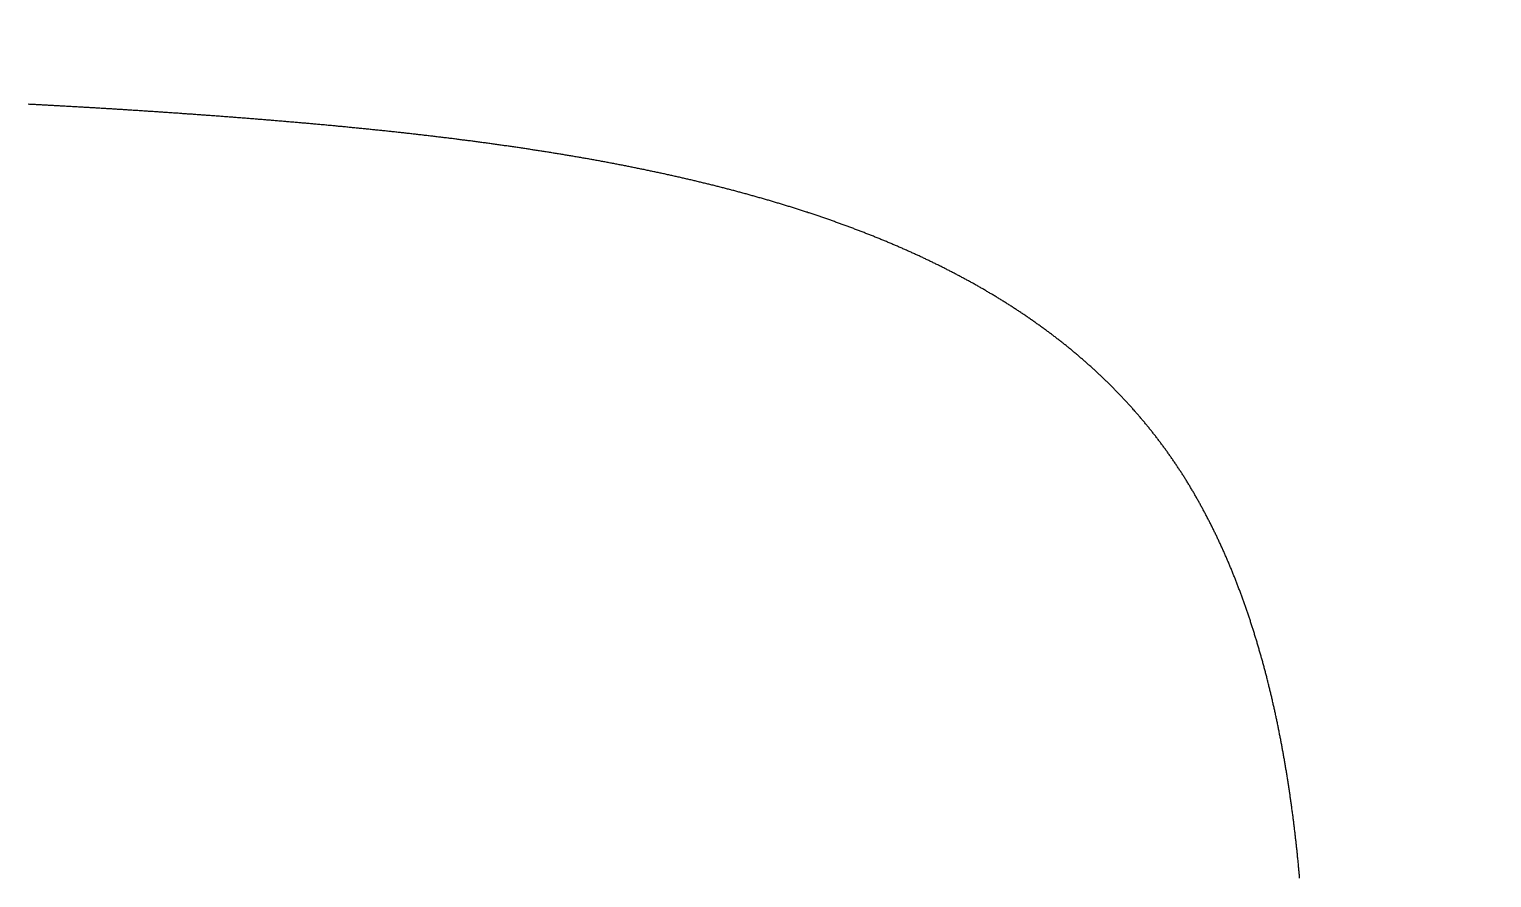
# Model space of a CAD drawing. Header units: millimetres. Extents: x 88 to 97873, y 32 to 55088.
# Drawn here: x 48958.527 to 48961.461, y 5022.508 to 5024.21 of the extents above; entities that cross this region are included whole.
import ezdxf

# ---------------------------------------------------------------- set-up
doc = ezdxf.new("R2010")
doc.units = ezdxf.units.MM
doc.header["$LTSCALE"] = 0.3

msp = doc.modelspace()

# ---------------------------------------------------------------- linework, layer by layer
msp.add_lwpolyline([(48961.0752, 5022.507), (48961.075, 5022.5092), (48961.0749, 5022.5115), (48961.0747, 5022.5137), (48961.0744, 5022.5159), (48961.0742, 5022.5182), (48961.074, 5022.5204), (48961.0738, 5022.5226), (48961.0736, 5022.5248), (48961.0734, 5022.5271), (48961.0732, 5022.5293), (48961.073, 5022.5315), (48961.0728, 5022.5337), (48961.0726, 5022.5359), (48961.0724, 5022.5382), (48961.0721, 5022.5404), (48961.0719, 5022.5426), (48961.0717, 5022.5448), (48961.0715, 5022.547), (48961.0712, 5022.5492), (48961.071, 5022.5515), (48961.0708, 5022.5537), (48961.0706, 5022.5559), (48961.0703, 5022.5581), (48961.0701, 5022.5603), (48961.0699, 5022.5625), (48961.0696, 5022.5647), (48961.0694, 5022.5669), (48961.0692, 5022.5691), (48961.0689, 5022.5714), (48961.0687, 5022.5736), (48961.0684, 5022.5758), (48961.0682, 5022.578), (48961.0679, 5022.5802), (48961.0677, 5022.5824), (48961.0675, 5022.5846), (48961.0672, 5022.5868), (48961.0669, 5022.589), (48961.0667, 5022.5912), (48961.0664, 5022.5934), (48961.0662, 5022.5956), (48961.0659, 5022.5978), (48961.0657, 5022.6), (48961.0654, 5022.6022), (48961.0651, 5022.6043), (48961.0649, 5022.6065), (48961.0646, 5022.6087), (48961.0643, 5022.6109), (48961.0641, 5022.6131), (48961.0638, 5022.6153), (48961.0635, 5022.6175), (48961.0633, 5022.6197), (48961.063, 5022.6219), (48961.0627, 5022.624), (48961.0624, 5022.6262), (48961.0621, 5022.6284), (48961.0619, 5022.6306), (48961.0616, 5022.6328), (48961.0613, 5022.635), (48961.061, 5022.6371), (48961.0607, 5022.6393), (48961.0604, 5022.6415), (48961.0601, 5022.6437), (48961.0598, 5022.6458), (48961.0596, 5022.648), (48961.0593, 5022.6502), (48961.059, 5022.6524), (48961.0587, 5022.6545), (48961.0584, 5022.6567), (48961.0581, 5022.6589), (48961.0577, 5022.661), (48961.0574, 5022.6632), (48961.0571, 5022.6654), (48961.0568, 5022.6675), (48961.0565, 5022.6697), (48961.0562, 5022.6719), (48961.0559, 5022.674), (48961.0556, 5022.6762), (48961.0553, 5022.6783), (48961.0549, 5022.6805), (48961.0546, 5022.6827), (48961.0543, 5022.6848), (48961.054, 5022.687), (48961.0536, 5022.6891), (48961.0533, 5022.6913), (48961.053, 5022.6934), (48961.0526, 5022.6956), (48961.0523, 5022.6977), (48961.052, 5022.6999), (48961.0516, 5022.702), (48961.0513, 5022.7042), (48961.051, 5022.7063), (48961.0506, 5022.7085), (48961.0503, 5022.7106), (48961.0499, 5022.7128), (48961.0496, 5022.7149), (48961.0492, 5022.717), (48961.0489, 5022.7192), (48961.0485, 5022.7213), (48961.0482, 5022.7234), (48961.0478, 5022.7256), (48961.0475, 5022.7277), (48961.0471, 5022.7299), (48961.0468, 5022.732), (48961.0464, 5022.7341), (48961.046, 5022.7362), (48961.0457, 5022.7384), (48961.0453, 5022.7405), (48961.0449, 5022.7426), (48961.0446, 5022.7448), (48961.0442, 5022.7469), (48961.0438, 5022.749), (48961.0434, 5022.7511), (48961.0431, 5022.7532), (48961.0427, 5022.7554), (48961.0423, 5022.7575), (48961.0419, 5022.7596), (48961.0415, 5022.7617), (48961.0411, 5022.7638), (48961.0408, 5022.7659), (48961.0404, 5022.768), (48961.04, 5022.7702), (48961.0396, 5022.7723), (48961.0392, 5022.7744), (48961.0388, 5022.7765), (48961.0384, 5022.7786), (48961.038, 5022.7807), (48961.0376, 5022.7828), (48961.0372, 5022.7849), (48961.0368, 5022.787), (48961.0364, 5022.7891), (48961.036, 5022.7912), (48961.0356, 5022.7933), (48961.0351, 5022.7954), (48961.0347, 5022.7975), (48961.0343, 5022.7996), (48961.0339, 5022.8017), (48961.0335, 5022.8038), (48961.033, 5022.8058), (48961.0326, 5022.8079), (48961.0322, 5022.81), (48961.0318, 5022.8121), (48961.0313, 5022.8142), (48961.0309, 5022.8163), (48961.0305, 5022.8184), (48961.03, 5022.8204), (48961.0296, 5022.8225), (48961.0292, 5022.8246), (48961.0287, 5022.8267), (48961.0283, 5022.8287), (48961.0278, 5022.8308), (48961.0274, 5022.8329), (48961.0269, 5022.835), (48961.0265, 5022.837), (48961.026, 5022.8391), (48961.0256, 5022.8412), (48961.0251, 5022.8432), (48961.0247, 5022.8453), (48961.0242, 5022.8474), (48961.0238, 5022.8494), (48961.0233, 5022.8515), (48961.0228, 5022.8535), (48961.0224, 5022.8556), (48961.0219, 5022.8576), (48961.0214, 5022.8597), (48961.021, 5022.8618), (48961.0205, 5022.8638), (48961.02, 5022.8659), (48961.0195, 5022.8679), (48961.0191, 5022.87), (48961.0186, 5022.872), (48961.0181, 5022.874), (48961.0176, 5022.8761), (48961.0171, 5022.8781), (48961.0166, 5022.8802), (48961.0161, 5022.8822), (48961.0156, 5022.8842), (48961.0151, 5022.8863), (48961.0147, 5022.8883), (48961.0142, 5022.8904), (48961.0137, 5022.8924), (48961.0132, 5022.8944), (48961.0126, 5022.8964), (48961.0121, 5022.8985), (48961.0116, 5022.9005), (48961.0111, 5022.9025), (48961.0106, 5022.9045), (48961.0101, 5022.9066), (48961.0096, 5022.9086), (48961.0091, 5022.9106), (48961.0085, 5022.9126), (48961.008, 5022.9146), (48961.0075, 5022.9166), (48961.007, 5022.9187), (48961.0064, 5022.9207), (48961.0059, 5022.9227), (48961.0054, 5022.9247), (48961.0049, 5022.9267), (48961.0043, 5022.9287), (48961.0038, 5022.9307), (48961.0032, 5022.9327), (48961.0027, 5022.9347), (48961.0022, 5022.9367), (48961.0016, 5022.9387), (48961.0011, 5022.9407), (48961.0005, 5022.9427), (48961, 5022.9447), (48960.9994, 5022.9467), (48960.9989, 5022.9487), (48960.9983, 5022.9506), (48960.9977, 5022.9526), (48960.9972, 5022.9546), (48960.9966, 5022.9566), (48960.9961, 5022.9586), (48960.9955, 5022.9606), (48960.9949, 5022.9625), (48960.9943, 5022.9645), (48960.9938, 5022.9665), (48960.9932, 5022.9685), (48960.9926, 5022.9704), (48960.992, 5022.9724), (48960.9915, 5022.9744), (48960.9909, 5022.9763), (48960.9903, 5022.9783), (48960.9897, 5022.9803), (48960.9891, 5022.9822), (48960.9885, 5022.9842), (48960.9879, 5022.9862), (48960.9873, 5022.9881), (48960.9867, 5022.9901), (48960.9861, 5022.992), (48960.9855, 5022.994), (48960.9849, 5022.9959), (48960.9843, 5022.9979), (48960.9837, 5022.9998), (48960.9831, 5023.0018), (48960.9825, 5023.0037), (48960.9819, 5023.0057), (48960.9813, 5023.0076), (48960.9807, 5023.0095), (48960.98, 5023.0115), (48960.9794, 5023.0134), (48960.9788, 5023.0153), (48960.9782, 5023.0173), (48960.9775, 5023.0192), (48960.9769, 5023.0211), (48960.9763, 5023.0231), (48960.9756, 5023.025), (48960.975, 5023.0269), (48960.9744, 5023.0288), (48960.9737, 5023.0308), (48960.9731, 5023.0327), (48960.9724, 5023.0346), (48960.9718, 5023.0365), (48960.9711, 5023.0384), (48960.9705, 5023.0403), (48960.9698, 5023.0422), (48960.9692, 5023.0441), (48960.9685, 5023.0461), (48960.9679, 5023.048), (48960.9672, 5023.0499), (48960.9665, 5023.0518), (48960.9659, 5023.0537), (48960.9652, 5023.0556), (48960.9645, 5023.0575), (48960.9639, 5023.0593), (48960.9632, 5023.0612), (48960.9625, 5023.0631), (48960.9618, 5023.065), (48960.9612, 5023.0669), (48960.9605, 5023.0688), (48960.9598, 5023.0707), (48960.9591, 5023.0726), (48960.9584, 5023.0744), (48960.9577, 5023.0763), (48960.957, 5023.0782), (48960.9563, 5023.0801), (48960.9556, 5023.0819), (48960.9549, 5023.0838), (48960.9542, 5023.0857), (48960.9535, 5023.0875), (48960.9528, 5023.0894), (48960.9521, 5023.0913), (48960.9514, 5023.0931), (48960.9507, 5023.095), (48960.95, 5023.0968), (48960.9493, 5023.0987), (48960.9485, 5023.1006), (48960.9478, 5023.1024), (48960.9471, 5023.1043), (48960.9464, 5023.1061), (48960.9456, 5023.1079), (48960.9449, 5023.1098), (48960.9442, 5023.1116), (48960.9434, 5023.1135), (48960.9427, 5023.1153), (48960.942, 5023.1171), (48960.9412, 5023.119), (48960.9405, 5023.1208), (48960.9397, 5023.1226), (48960.939, 5023.1245), (48960.9382, 5023.1263), (48960.9375, 5023.1281), (48960.9367, 5023.13), (48960.936, 5023.1318), (48960.9352, 5023.1336), (48960.9345, 5023.1354), (48960.9337, 5023.1372), (48960.9329, 5023.139), (48960.9322, 5023.1409), (48960.9314, 5023.1427), (48960.9306, 5023.1445), (48960.9298, 5023.1463), (48960.9291, 5023.1481), (48960.9283, 5023.1499), (48960.9275, 5023.1517), (48960.9267, 5023.1535), (48960.9259, 5023.1553), (48960.9251, 5023.1571), (48960.9244, 5023.1589), (48960.9236, 5023.1606), (48960.9228, 5023.1624), (48960.922, 5023.1642), (48960.9212, 5023.166), (48960.9204, 5023.1678), (48960.9196, 5023.1696), (48960.9188, 5023.1713), (48960.9179, 5023.1731), (48960.9171, 5023.1749), (48960.9163, 5023.1767), (48960.9155, 5023.1784), (48960.9147, 5023.1802), (48960.9139, 5023.182), (48960.913, 5023.1837), (48960.9122, 5023.1855), (48960.9114, 5023.1873), (48960.9106, 5023.189), (48960.9097, 5023.1908), (48960.9089, 5023.1925), (48960.9081, 5023.1943), (48960.9072, 5023.196), (48960.9064, 5023.1978), (48960.9055, 5023.1995), (48960.9047, 5023.2013), (48960.9039, 5023.203), (48960.903, 5023.2047), (48960.9021, 5023.2065), (48960.9013, 5023.2082), (48960.9004, 5023.2099), (48960.8996, 5023.2117), (48960.8987, 5023.2134), (48960.8979, 5023.2151), (48960.897, 5023.2168), (48960.8961, 5023.2186), (48960.8952, 5023.2203), (48960.8944, 5023.222), (48960.8935, 5023.2237), (48960.8926, 5023.2254), (48960.8917, 5023.2271), (48960.8909, 5023.2288), (48960.89, 5023.2306), (48960.8891, 5023.2323), (48960.8882, 5023.234), (48960.8873, 5023.2357), (48960.8864, 5023.2374), (48960.8855, 5023.2391), (48960.8846, 5023.2407), (48960.8837, 5023.2424), (48960.8828, 5023.2441), (48960.8819, 5023.2458), (48960.881, 5023.2475), (48960.8801, 5023.2492), (48960.8792, 5023.2509), (48960.8782, 5023.2525), (48960.8773, 5023.2542), (48960.8764, 5023.2559), (48960.8755, 5023.2576), (48960.8746, 5023.2592), (48960.8736, 5023.2609), (48960.8727, 5023.2626), (48960.8718, 5023.2642), (48960.8708, 5023.2659), (48960.8699, 5023.2675), (48960.869, 5023.2692), (48960.868, 5023.2709), (48960.8671, 5023.2725), (48960.8661, 5023.2742), (48960.8652, 5023.2758), (48960.8642, 5023.2774), (48960.8633, 5023.2791), (48960.8623, 5023.2807), (48960.8613, 5023.2824), (48960.8604, 5023.284), (48960.8594, 5023.2856), (48960.8584, 5023.2873), (48960.8575, 5023.2889), (48960.8565, 5023.2905), (48960.8555, 5023.2921), (48960.8546, 5023.2938), (48960.8536, 5023.2954), (48960.8526, 5023.297), (48960.8516, 5023.2986), (48960.8506, 5023.3002), (48960.8496, 5023.3018), (48960.8486, 5023.3035), (48960.8477, 5023.3051), (48960.8467, 5023.3067), (48960.8457, 5023.3083), (48960.8447, 5023.3099), (48960.8437, 5023.3115), (48960.8426, 5023.3131), (48960.8416, 5023.3146), (48960.8406, 5023.3162), (48960.8396, 5023.3178), (48960.8386, 5023.3194), (48960.8376, 5023.321), (48960.8366, 5023.3226), (48960.8355, 5023.3241), (48960.8345, 5023.3257), (48960.8335, 5023.3273), (48960.8324, 5023.3289), (48960.8314, 5023.3304), (48960.8304, 5023.332), (48960.8293, 5023.3336), (48960.8283, 5023.3351), (48960.8272, 5023.3367), (48960.8262, 5023.3382), (48960.8252, 5023.3398), (48960.8241, 5023.3413), (48960.823, 5023.3429), (48960.822, 5023.3444), (48960.8209, 5023.346), (48960.8199, 5023.3475), (48960.8188, 5023.3491), (48960.8177, 5023.3506), (48960.8167, 5023.3521), (48960.8156, 5023.3537), (48960.8145, 5023.3552), (48960.8134, 5023.3567), (48960.8124, 5023.3582), (48960.8113, 5023.3598), (48960.8102, 5023.3613), (48960.8091, 5023.3628), (48960.808, 5023.3643), (48960.8069, 5023.3658), (48960.8058, 5023.3673), (48960.8047, 5023.3688), (48960.8036, 5023.3704), (48960.8025, 5023.3719), (48960.8014, 5023.3734), (48960.8003, 5023.3749), (48960.7992, 5023.3764), (48960.7981, 5023.3778), (48960.797, 5023.3793), (48960.7959, 5023.3808), (48960.7948, 5023.3823), (48960.7936, 5023.3838), (48960.7925, 5023.3853), (48960.7914, 5023.3868), (48960.7903, 5023.3882), (48960.7891, 5023.3897), (48960.788, 5023.3912), (48960.7869, 5023.3927), (48960.7857, 5023.3941), (48960.7846, 5023.3956), (48960.7835, 5023.3971), (48960.7823, 5023.3985), (48960.7812, 5023.4), (48960.78, 5023.4014), (48960.7789, 5023.4029), (48960.7777, 5023.4043), (48960.7765, 5023.4058), (48960.7754, 5023.4072), (48960.7742, 5023.4087), (48960.7731, 5023.4101), (48960.7719, 5023.4116), (48960.7707, 5023.413), (48960.7696, 5023.4144), (48960.7684, 5023.4159), (48960.7672, 5023.4173), (48960.766, 5023.4187), (48960.7648, 5023.4202), (48960.7637, 5023.4216), (48960.7625, 5023.423), (48960.7613, 5023.4244), (48960.7601, 5023.4258), (48960.7589, 5023.4273), (48960.7577, 5023.4287), (48960.7565, 5023.4301), (48960.7553, 5023.4315), (48960.7541, 5023.4329), (48960.7529, 5023.4343), (48960.7517, 5023.4357), (48960.7505, 5023.4371), (48960.7493, 5023.4385), (48960.7481, 5023.4399), (48960.7468, 5023.4413), (48960.7456, 5023.4427), (48960.7444, 5023.4441), (48960.7432, 5023.4455), (48960.742, 5023.4468), (48960.7407, 5023.4482), (48960.7395, 5023.4496), (48960.7383, 5023.451), (48960.737, 5023.4524), (48960.7358, 5023.4537), (48960.7345, 5023.4551), (48960.7333, 5023.4565), (48960.7321, 5023.4578), (48960.7308, 5023.4592), (48960.7296, 5023.4606), (48960.7283, 5023.4619), (48960.7271, 5023.4633), (48960.7258, 5023.4646), (48960.7245, 5023.466), (48960.7233, 5023.4673), (48960.722, 5023.4687), (48960.7208, 5023.47), (48960.7195, 5023.4714), (48960.7182, 5023.4727), (48960.7169, 5023.4741), (48960.7157, 5023.4754), (48960.7144, 5023.4767), (48960.7131, 5023.4781), (48960.7118, 5023.4794), (48960.7105, 5023.4807), (48960.7093, 5023.482), (48960.708, 5023.4834), (48960.7067, 5023.4847), (48960.7054, 5023.486), (48960.7041, 5023.4873), (48960.7028, 5023.4886), (48960.7015, 5023.49), (48960.7002, 5023.4913), (48960.6989, 5023.4926), (48960.6976, 5023.4939), (48960.6963, 5023.4952), (48960.695, 5023.4965), (48960.6937, 5023.4978), (48960.6923, 5023.4991), (48960.691, 5023.5004), (48960.6897, 5023.5017), (48960.6884, 5023.503), (48960.6871, 5023.5043), (48960.6857, 5023.5055), (48960.6844, 5023.5068), (48960.6831, 5023.5081), (48960.6817, 5023.5094), (48960.6804, 5023.5107), (48960.6791, 5023.5119), (48960.6777, 5023.5132), (48960.6764, 5023.5145), (48960.675, 5023.5158), (48960.6737, 5023.517), (48960.6723, 5023.5183), (48960.671, 5023.5196), (48960.6696, 5023.5208), (48960.6683, 5023.5221), (48960.6669, 5023.5233), (48960.6656, 5023.5246), (48960.6642, 5023.5258), (48960.6628, 5023.5271), (48960.6615, 5023.5283), (48960.6601, 5023.5296), (48960.6587, 5023.5308), (48960.6574, 5023.5321), (48960.656, 5023.5333), (48960.6546, 5023.5345), (48960.6532, 5023.5358), (48960.6518, 5023.537), (48960.6505, 5023.5382), (48960.6491, 5023.5395), (48960.6477, 5023.5407), (48960.6463, 5023.5419), (48960.6449, 5023.5432), (48960.6435, 5023.5444), (48960.6421, 5023.5456), (48960.6407, 5023.5468), (48960.6393, 5023.548), (48960.6379, 5023.5492), (48960.6365, 5023.5504), (48960.6351, 5023.5517), (48960.6337, 5023.5529), (48960.6323, 5023.5541), (48960.6309, 5023.5553), (48960.6294, 5023.5565), (48960.628, 5023.5577), (48960.6266, 5023.5589), (48960.6252, 5023.5601), (48960.6238, 5023.5613), (48960.6223, 5023.5624), (48960.6209, 5023.5636), (48960.6195, 5023.5648), (48960.618, 5023.566), (48960.6166, 5023.5672), (48960.6152, 5023.5684), (48960.6137, 5023.5695), (48960.6123, 5023.5707), (48960.6108, 5023.5719), (48960.6094, 5023.5731), (48960.608, 5023.5742), (48960.6065, 5023.5754), (48960.605, 5023.5766), (48960.6036, 5023.5777), (48960.6021, 5023.5789), (48960.6007, 5023.58), (48960.5992, 5023.5812), (48960.5978, 5023.5824), (48960.5963, 5023.5835), (48960.5948, 5023.5847), (48960.5934, 5023.5858), (48960.5919, 5023.587), (48960.5904, 5023.5881), (48960.5889, 5023.5892), (48960.5875, 5023.5904), (48960.586, 5023.5915), (48960.5845, 5023.5927), (48960.583, 5023.5938), (48960.5815, 5023.5949), (48960.58, 5023.5961), (48960.5786, 5023.5972), (48960.5771, 5023.5983), (48960.5756, 5023.5994), (48960.5741, 5023.6006), (48960.5726, 5023.6017), (48960.5711, 5023.6028), (48960.5696, 5023.6039), (48960.5681, 5023.605), (48960.5666, 5023.6061), (48960.5651, 5023.6073), (48960.5636, 5023.6084), (48960.562, 5023.6095), (48960.5605, 5023.6106), (48960.559, 5023.6117), (48960.5575, 5023.6128), (48960.556, 5023.6139), (48960.5544, 5023.615), (48960.5529, 5023.6161), (48960.5514, 5023.6172), (48960.5499, 5023.6183), (48960.5483, 5023.6193), (48960.5468, 5023.6204), (48960.5453, 5023.6215), (48960.5437, 5023.6226), (48960.5422, 5023.6237), (48960.5407, 5023.6248), (48960.5391, 5023.6258), (48960.5376, 5023.6269), (48960.536, 5023.628), (48960.5345, 5023.6291), (48960.5329, 5023.6301), (48960.5314, 5023.6312), (48960.5298, 5023.6323), (48960.5283, 5023.6333), (48960.5267, 5023.6344), (48960.5252, 5023.6355), (48960.5236, 5023.6365), (48960.522, 5023.6376), (48960.5205, 5023.6386), (48960.5189, 5023.6397), (48960.5173, 5023.6407), (48960.5158, 5023.6418), (48960.5142, 5023.6428), (48960.5126, 5023.6439), (48960.511, 5023.6449), (48960.5094, 5023.6459), (48960.5079, 5023.647), (48960.5063, 5023.648), (48960.5047, 5023.6491), (48960.5031, 5023.6501), (48960.5015, 5023.6511), (48960.4999, 5023.6522), (48960.4983, 5023.6532), (48960.4967, 5023.6542), (48960.4951, 5023.6552), (48960.4935, 5023.6562), (48960.4919, 5023.6573), (48960.4903, 5023.6583), (48960.4887, 5023.6593), (48960.4871, 5023.6603), (48960.4855, 5023.6613), (48960.4839, 5023.6623), (48960.4823, 5023.6633), (48960.4807, 5023.6644), (48960.4791, 5023.6654), (48960.4775, 5023.6664), (48960.4758, 5023.6674), (48960.4742, 5023.6684), (48960.4726, 5023.6694), (48960.471, 5023.6704), (48960.4693, 5023.6714), (48960.4677, 5023.6723), (48960.4661, 5023.6733), (48960.4644, 5023.6743), (48960.4628, 5023.6753), (48960.4612, 5023.6763), (48960.4595, 5023.6773), (48960.4579, 5023.6783), (48960.4563, 5023.6792), (48960.4546, 5023.6802), (48960.453, 5023.6812), (48960.4513, 5023.6822), (48960.4497, 5023.6831), (48960.448, 5023.6841), (48960.4464, 5023.6851), (48960.4447, 5023.686), (48960.443, 5023.687), (48960.4414, 5023.688), (48960.4397, 5023.6889), (48960.4381, 5023.6899), (48960.4364, 5023.6908), (48960.4347, 5023.6918), (48960.4331, 5023.6927), (48960.4314, 5023.6937), (48960.4297, 5023.6946), (48960.4281, 5023.6956), (48960.4264, 5023.6965), (48960.4247, 5023.6975), (48960.423, 5023.6984), (48960.4213, 5023.6994), (48960.4197, 5023.7003), (48960.418, 5023.7012), (48960.4163, 5023.7022), (48960.4146, 5023.7031), (48960.4129, 5023.704), (48960.4112, 5023.705), (48960.4095, 5023.7059), (48960.4078, 5023.7068), (48960.4061, 5023.7078), (48960.4044, 5023.7087), (48960.4027, 5023.7096), (48960.401, 5023.7105), (48960.3993, 5023.7114), (48960.3976, 5023.7123), (48960.3959, 5023.7133), (48960.3942, 5023.7142), (48960.3925, 5023.7151), (48960.3908, 5023.716), (48960.3891, 5023.7169), (48960.3873, 5023.7178), (48960.3856, 5023.7187), (48960.3839, 5023.7196), (48960.3822, 5023.7205), (48960.3805, 5023.7214), (48960.3787, 5023.7223), (48960.377, 5023.7232), (48960.3753, 5023.7241), (48960.3735, 5023.725), (48960.3718, 5023.7259), (48960.3701, 5023.7268), (48960.3683, 5023.7276), (48960.3666, 5023.7285), (48960.3649, 5023.7294), (48960.3631, 5023.7303), (48960.3614, 5023.7312), (48960.3596, 5023.732), (48960.3579, 5023.7329), (48960.3561, 5023.7338), (48960.3544, 5023.7347), (48960.3526, 5023.7355), (48960.3509, 5023.7364), (48960.3491, 5023.7373), (48960.3474, 5023.7381), (48960.3456, 5023.739), (48960.3439, 5023.7399), (48960.3421, 5023.7407), (48960.3403, 5023.7416), (48960.3386, 5023.7424), (48960.3368, 5023.7433), (48960.335, 5023.7441), (48960.3333, 5023.745), (48960.3315, 5023.7459), (48960.3297, 5023.7467), (48960.3279, 5023.7475), (48960.3262, 5023.7484), (48960.3244, 5023.7492), (48960.3226, 5023.7501), (48960.3208, 5023.7509), (48960.319, 5023.7518), (48960.3172, 5023.7526), (48960.3155, 5023.7534), (48960.3137, 5023.7543), (48960.3119, 5023.7551), (48960.3101, 5023.7559), (48960.3083, 5023.7567), (48960.3065, 5023.7576), (48960.3047, 5023.7584), (48960.3029, 5023.7592), (48960.3011, 5023.76), (48960.2993, 5023.7609), (48960.2975, 5023.7617), (48960.2957, 5023.7625), (48960.2939, 5023.7633), (48960.2921, 5023.7641), (48960.2903, 5023.7649), (48960.2884, 5023.7657), (48960.2866, 5023.7666), (48960.2848, 5023.7674), (48960.283, 5023.7682), (48960.2812, 5023.769), (48960.2794, 5023.7698), (48960.2775, 5023.7706), (48960.2757, 5023.7714), (48960.2739, 5023.7722), (48960.2721, 5023.773), (48960.2702, 5023.7738), (48960.2684, 5023.7745), (48960.2666, 5023.7753), (48960.2647, 5023.7761), (48960.2629, 5023.7769), (48960.2611, 5023.7777), (48960.2592, 5023.7785), (48960.2574, 5023.7793), (48960.2555, 5023.78), (48960.2537, 5023.7808), (48960.2519, 5023.7816), (48960.25, 5023.7824), (48960.2482, 5023.7831), (48960.2463, 5023.7839), (48960.2445, 5023.7847), (48960.2426, 5023.7855), (48960.2408, 5023.7862), (48960.2389, 5023.787), (48960.237, 5023.7878), (48960.2352, 5023.7885), (48960.2333, 5023.7893), (48960.2315, 5023.79), (48960.2296, 5023.7908), (48960.2277, 5023.7916), (48960.2259, 5023.7923), (48960.224, 5023.7931), (48960.2221, 5023.7938), (48960.2203, 5023.7946), (48960.2184, 5023.7953), (48960.2165, 5023.7961), (48960.2146, 5023.7968), (48960.2128, 5023.7976), (48960.2109, 5023.7983), (48960.209, 5023.799), (48960.2071, 5023.7998), (48960.2052, 5023.8005), (48960.2034, 5023.8012), (48960.2015, 5023.802), (48960.1996, 5023.8027), (48960.1977, 5023.8034), (48960.1958, 5023.8042), (48960.1939, 5023.8049), (48960.192, 5023.8056), (48960.1901, 5023.8064), (48960.1882, 5023.8071), (48960.1863, 5023.8078), (48960.1844, 5023.8085), (48960.1825, 5023.8092), (48960.1806, 5023.81), (48960.1787, 5023.8107), (48960.1768, 5023.8114), (48960.1749, 5023.8121), (48960.173, 5023.8128), (48960.1711, 5023.8135), (48960.1692, 5023.8142), (48960.1672, 5023.8149), (48960.1653, 5023.8157), (48960.1634, 5023.8164), (48960.1615, 5023.8171), (48960.1596, 5023.8178), (48960.1577, 5023.8185), (48960.1557, 5023.8192), (48960.1538, 5023.8199), (48960.1519, 5023.8205), (48960.15, 5023.8212), (48960.148, 5023.8219), (48960.1461, 5023.8226), (48960.1442, 5023.8233), (48960.1422, 5023.824), (48960.1403, 5023.8247), (48960.1384, 5023.8254), (48960.1364, 5023.8261), (48960.1345, 5023.8267), (48960.1326, 5023.8274), (48960.1306, 5023.8281), (48960.1287, 5023.8288), (48960.1267, 5023.8294), (48960.1248, 5023.8301), (48960.1228, 5023.8308), (48960.1209, 5023.8315), (48960.1189, 5023.8321), (48960.117, 5023.8328), (48960.115, 5023.8335), (48960.1131, 5023.8341), (48960.1111, 5023.8348), (48960.1092, 5023.8355), (48960.1072, 5023.8361), (48960.1052, 5023.8368), (48960.1033, 5023.8374), (48960.1013, 5023.8381), (48960.0994, 5023.8388), (48960.0974, 5023.8394), (48960.0954, 5023.8401), (48960.0935, 5023.8407), (48960.0915, 5023.8414), (48960.0895, 5023.842), (48960.0875, 5023.8427), (48960.0856, 5023.8433), (48960.0836, 5023.844), (48960.0816, 5023.8446), (48960.0796, 5023.8452), (48960.0777, 5023.8459), (48960.0757, 5023.8465), (48960.0737, 5023.8471), (48960.0717, 5023.8478), (48960.0697, 5023.8484), (48960.0677, 5023.8491), (48960.0658, 5023.8497), (48960.0638, 5023.8503), (48960.0618, 5023.8509), (48960.0598, 5023.8516), (48960.0578, 5023.8522), (48960.0558, 5023.8528), (48960.0538, 5023.8534), (48960.0518, 5023.8541), (48960.0498, 5023.8547), (48960.0478, 5023.8553), (48960.0458, 5023.8559), (48960.0438, 5023.8565), (48960.0418, 5023.8572), (48960.0398, 5023.8578), (48960.0378, 5023.8584), (48960.0358, 5023.859), (48960.0338, 5023.8596), (48960.0318, 5023.8602), (48960.0297, 5023.8608), (48960.0277, 5023.8614), (48960.0257, 5023.862), (48960.0237, 5023.8626), (48960.0217, 5023.8632), (48960.0197, 5023.8638), (48960.0177, 5023.8644), (48960.0156, 5023.865), (48960.0136, 5023.8656), (48960.0116, 5023.8662), (48960.0096, 5023.8668), (48960.0075, 5023.8674), (48960.0055, 5023.868), (48960.0035, 5023.8686), (48960.0014, 5023.8692), (48959.9994, 5023.8697), (48959.9974, 5023.8703), (48959.9954, 5023.8709), (48959.9933, 5023.8715), (48959.9913, 5023.8721), (48959.9892, 5023.8727), (48959.9872, 5023.8732), (48959.9852, 5023.8738), (48959.9831, 5023.8744), (48959.9811, 5023.875), (48959.979, 5023.8755), (48959.977, 5023.8761), (48959.9749, 5023.8767), (48959.9729, 5023.8772), (48959.9708, 5023.8778), (48959.9688, 5023.8784), (48959.9667, 5023.8789), (48959.9647, 5023.8795), (48959.9626, 5023.8801), (48959.9606, 5023.8806), (48959.9585, 5023.8812), (48959.9565, 5023.8817), (48959.9544, 5023.8823), (48959.9524, 5023.8829), (48959.9503, 5023.8834), (48959.9482, 5023.884), (48959.9462, 5023.8845), (48959.9441, 5023.8851), (48959.942, 5023.8856), (48959.94, 5023.8862), (48959.9379, 5023.8867), (48959.9358, 5023.8873), (48959.9338, 5023.8878), (48959.9317, 5023.8883), (48959.9296, 5023.8889), (48959.9275, 5023.8894), (48959.9255, 5023.89), (48959.9234, 5023.8905), (48959.9213, 5023.891), (48959.9192, 5023.8916), (48959.9172, 5023.8921), (48959.9151, 5023.8926), (48959.913, 5023.8932), (48959.9109, 5023.8937), (48959.9088, 5023.8942), (48959.9067, 5023.8948), (48959.9046, 5023.8953), (48959.9026, 5023.8958), (48959.9005, 5023.8963), (48959.8984, 5023.8969), (48959.8963, 5023.8974), (48959.8942, 5023.8979), (48959.8921, 5023.8984), (48959.89, 5023.8989), (48959.8879, 5023.8995), (48959.8858, 5023.9), (48959.8837, 5023.9005), (48959.8816, 5023.901), (48959.8795, 5023.9015), (48959.8774, 5023.902), (48959.8753, 5023.9025), (48959.8732, 5023.903), (48959.8711, 5023.9035), (48959.869, 5023.9041), (48959.8669, 5023.9046), (48959.8648, 5023.9051), (48959.8627, 5023.9056), (48959.8605, 5023.9061), (48959.8584, 5023.9066), (48959.8563, 5023.9071), (48959.8542, 5023.9076), (48959.8521, 5023.9081), (48959.85, 5023.9086), (48959.8478, 5023.909), (48959.8457, 5023.9095), (48959.8436, 5023.91), (48959.8415, 5023.9105), (48959.8394, 5023.911), (48959.8372, 5023.9115), (48959.8351, 5023.912), (48959.833, 5023.9125), (48959.8309, 5023.913), (48959.8287, 5023.9134), (48959.8266, 5023.9139), (48959.8245, 5023.9144), (48959.8223, 5023.9149), (48959.8202, 5023.9154), (48959.8181, 5023.9158), (48959.8159, 5023.9163), (48959.8138, 5023.9168), (48959.8117, 5023.9173), (48959.8095, 5023.9177), (48959.8074, 5023.9182), (48959.8053, 5023.9187), (48959.8031, 5023.9191), (48959.801, 5023.9196), (48959.7988, 5023.9201), (48959.7967, 5023.9205), (48959.7945, 5023.921), (48959.7924, 5023.9215), (48959.7902, 5023.9219), (48959.7881, 5023.9224), (48959.7859, 5023.9229), (48959.7838, 5023.9233), (48959.7816, 5023.9238), (48959.7795, 5023.9242), (48959.7773, 5023.9247), (48959.7752, 5023.9251), (48959.773, 5023.9256), (48959.7709, 5023.926), (48959.7687, 5023.9265), (48959.7666, 5023.9269), (48959.7644, 5023.9274), (48959.7622, 5023.9278), (48959.7601, 5023.9283), (48959.7579, 5023.9287), (48959.7557, 5023.9292), (48959.7536, 5023.9296), (48959.7514, 5023.9301), (48959.7492, 5023.9305), (48959.7471, 5023.9309), (48959.7449, 5023.9314), (48959.7427, 5023.9318), (48959.7406, 5023.9323), (48959.7384, 5023.9327), (48959.7362, 5023.9331), (48959.7341, 5023.9336), (48959.7319, 5023.934), (48959.7297, 5023.9344), (48959.7275, 5023.9349), (48959.7253, 5023.9353), (48959.7232, 5023.9357), (48959.721, 5023.9361), (48959.7188, 5023.9366), (48959.7166, 5023.937), (48959.7144, 5023.9374), (48959.7123, 5023.9378), (48959.7101, 5023.9383), (48959.7079, 5023.9387), (48959.7057, 5023.9391), (48959.7035, 5023.9395), (48959.7013, 5023.9399), (48959.6991, 5023.9404), (48959.697, 5023.9408), (48959.6948, 5023.9412), (48959.6926, 5023.9416), (48959.6904, 5023.942), (48959.6882, 5023.9424), (48959.686, 5023.9428), (48959.6838, 5023.9432), (48959.6816, 5023.9437), (48959.6794, 5023.9441), (48959.6772, 5023.9445), (48959.675, 5023.9449), (48959.6728, 5023.9453), (48959.6706, 5023.9457), (48959.6684, 5023.9461), (48959.6662, 5023.9465), (48959.664, 5023.9469), (48959.6618, 5023.9473), (48959.6596, 5023.9477), (48959.6574, 5023.9481), (48959.6552, 5023.9485), (48959.653, 5023.9489), (48959.6508, 5023.9493), (48959.6485, 5023.9497), (48959.6463, 5023.9501), (48959.6441, 5023.9504), (48959.6419, 5023.9508), (48959.6397, 5023.9512), (48959.6375, 5023.9516), (48959.6353, 5023.952), (48959.633, 5023.9524), (48959.6308, 5023.9528), (48959.6286, 5023.9532), (48959.6264, 5023.9535), (48959.6242, 5023.9539), (48959.622, 5023.9543), (48959.6197, 5023.9547), (48959.6175, 5023.9551), (48959.6153, 5023.9554), (48959.6131, 5023.9558), (48959.6108, 5023.9562), (48959.6086, 5023.9566), (48959.6064, 5023.9569), (48959.6042, 5023.9573), (48959.6019, 5023.9577), (48959.5997, 5023.9581), (48959.5975, 5023.9584), (48959.5952, 5023.9588), (48959.593, 5023.9592), (48959.5908, 5023.9595), (48959.5885, 5023.9599), (48959.5863, 5023.9603), (48959.5841, 5023.9606), (48959.5818, 5023.961), (48959.5796, 5023.9614), (48959.5774, 5023.9617), (48959.5751, 5023.9621), (48959.5729, 5023.9624), (48959.5706, 5023.9628), (48959.5684, 5023.9632), (48959.5662, 5023.9635), (48959.5639, 5023.9639), (48959.5617, 5023.9642), (48959.5594, 5023.9646), (48959.5572, 5023.9649), (48959.5549, 5023.9653), (48959.5527, 5023.9656), (48959.5505, 5023.966), (48959.5482, 5023.9663), (48959.546, 5023.9667), (48959.5437, 5023.967), (48959.5415, 5023.9674), (48959.5392, 5023.9677), (48959.537, 5023.9681), (48959.5347, 5023.9684), (48959.5324, 5023.9688), (48959.5302, 5023.9691), (48959.5279, 5023.9695), (48959.5257, 5023.9698), (48959.5234, 5023.9701), (48959.5212, 5023.9705), (48959.5189, 5023.9708), (48959.5167, 5023.9712), (48959.5144, 5023.9715), (48959.5121, 5023.9718), (48959.5099, 5023.9722), (48959.5076, 5023.9725), (48959.5054, 5023.9728), (48959.5031, 5023.9732), (48959.5008, 5023.9735), (48959.4986, 5023.9738), (48959.4963, 5023.9742), (48959.494, 5023.9745), (48959.4918, 5023.9748), (48959.4895, 5023.9751), (48959.4872, 5023.9755), (48959.485, 5023.9758), (48959.4827, 5023.9761), (48959.4804, 5023.9764), (48959.4781, 5023.9768), (48959.4759, 5023.9771), (48959.4736, 5023.9774), (48959.4713, 5023.9777), (48959.4691, 5023.978), (48959.4668, 5023.9784), (48959.4645, 5023.9787), (48959.4622, 5023.979), (48959.46, 5023.9793), (48959.4577, 5023.9796), (48959.4554, 5023.9799), (48959.4531, 5023.9803), (48959.4508, 5023.9806), (48959.4486, 5023.9809), (48959.4463, 5023.9812), (48959.444, 5023.9815), (48959.4417, 5023.9818), (48959.4394, 5023.9821), (48959.4372, 5023.9824), (48959.4349, 5023.9827), (48959.4326, 5023.983), (48959.4303, 5023.9834), (48959.428, 5023.9837), (48959.4257, 5023.984), (48959.4234, 5023.9843), (48959.4212, 5023.9846), (48959.4189, 5023.9849), (48959.4166, 5023.9852), (48959.4143, 5023.9855), (48959.412, 5023.9858), (48959.4097, 5023.9861), (48959.4074, 5023.9864), (48959.4051, 5023.9867), (48959.4028, 5023.987), (48959.4005, 5023.9873), (48959.3982, 5023.9875), (48959.3959, 5023.9878), (48959.3937, 5023.9881), (48959.3914, 5023.9884), (48959.3891, 5023.9887), (48959.3868, 5023.989), (48959.3845, 5023.9893), (48959.3822, 5023.9896), (48959.3799, 5023.9899), (48959.3776, 5023.9902), (48959.3753, 5023.9905), (48959.373, 5023.9907), (48959.3707, 5023.991), (48959.3684, 5023.9913), (48959.3661, 5023.9916), (48959.3638, 5023.9919), (48959.3615, 5023.9922), (48959.3591, 5023.9924), (48959.3568, 5023.9927), (48959.3545, 5023.993), (48959.3522, 5023.9933), (48959.3499, 5023.9936), (48959.3476, 5023.9938), (48959.3453, 5023.9941), (48959.343, 5023.9944), (48959.3407, 5023.9947), (48959.3384, 5023.9949), (48959.3361, 5023.9952), (48959.3338, 5023.9955), (48959.3314, 5023.9958), (48959.3291, 5023.996), (48959.3268, 5023.9963), (48959.3245, 5023.9966), (48959.3222, 5023.9968), (48959.3199, 5023.9971), (48959.3176, 5023.9974), (48959.3153, 5023.9977), (48959.3129, 5023.9979), (48959.3106, 5023.9982), (48959.3083, 5023.9985), (48959.306, 5023.9987), (48959.3037, 5023.999), (48959.3014, 5023.9992), (48959.299, 5023.9995), (48959.2967, 5023.9998), (48959.2944, 5024), (48959.2921, 5024.0003), (48959.2898, 5024.0006), (48959.2874, 5024.0008), (48959.2851, 5024.0011), (48959.2828, 5024.0013), (48959.2805, 5024.0016), (48959.2781, 5024.0019), (48959.2758, 5024.0021), (48959.2735, 5024.0024), (48959.2712, 5024.0026), (48959.2688, 5024.0029), (48959.2665, 5024.0031), (48959.2642, 5024.0034), (48959.2619, 5024.0036), (48959.2595, 5024.0039), (48959.2572, 5024.0041), (48959.2549, 5024.0044), (48959.2526, 5024.0046), (48959.2502, 5024.0049), (48959.2479, 5024.0051), (48959.2456, 5024.0054), (48959.2432, 5024.0056), (48959.2409, 5024.0059), (48959.2386, 5024.0061), (48959.2362, 5024.0064), (48959.2339, 5024.0066), (48959.2316, 5024.0069), (48959.2292, 5024.0071), (48959.2269, 5024.0073), (48959.2246, 5024.0076), (48959.2222, 5024.0078), (48959.2199, 5024.0081), (48959.2176, 5024.0083), (48959.2152, 5024.0085), (48959.2129, 5024.0088), (48959.2106, 5024.009), (48959.2082, 5024.0093), (48959.2059, 5024.0095), (48959.2035, 5024.0097), (48959.2012, 5024.01), (48959.1989, 5024.0102), (48959.1965, 5024.0104), (48959.1942, 5024.0107), (48959.1918, 5024.0109), (48959.1895, 5024.0111), (48959.1872, 5024.0114), (48959.1848, 5024.0116), (48959.1825, 5024.0118), (48959.1801, 5024.0121), (48959.1778, 5024.0123), (48959.1754, 5024.0125), (48959.1731, 5024.0128), (48959.1708, 5024.013), (48959.1684, 5024.0132), (48959.1661, 5024.0134), (48959.1637, 5024.0137), (48959.1614, 5024.0139), (48959.159, 5024.0141), (48959.1567, 5024.0144), (48959.1543, 5024.0146), (48959.152, 5024.0148), (48959.1496, 5024.015), (48959.1473, 5024.0152), (48959.1449, 5024.0155), (48959.1426, 5024.0157), (48959.1403, 5024.0159), (48959.1379, 5024.0161), (48959.1356, 5024.0164), (48959.1332, 5024.0166), (48959.1309, 5024.0168), (48959.1285, 5024.017), (48959.1261, 5024.0172), (48959.1238, 5024.0174), (48959.1214, 5024.0177), (48959.1191, 5024.0179), (48959.1167, 5024.0181), (48959.1144, 5024.0183), (48959.112, 5024.0185), (48959.1097, 5024.0187), (48959.1073, 5024.019), (48959.105, 5024.0192), (48959.1026, 5024.0194), (48959.1003, 5024.0196), (48959.0979, 5024.0198), (48959.0956, 5024.02), (48959.0932, 5024.0202), (48959.0908, 5024.0204), (48959.0885, 5024.0206), (48959.0861, 5024.0209), (48959.0838, 5024.0211), (48959.0814, 5024.0213), (48959.0791, 5024.0215), (48959.0767, 5024.0217), (48959.0743, 5024.0219), (48959.072, 5024.0221), (48959.0696, 5024.0223), (48959.0673, 5024.0225), (48959.0649, 5024.0227), (48959.0625, 5024.0229), (48959.0602, 5024.0231), (48959.0578, 5024.0233), (48959.0555, 5024.0235), (48959.0531, 5024.0237), (48959.0507, 5024.0239), (48959.0484, 5024.0241), (48959.046, 5024.0243), (48959.0437, 5024.0245), (48959.0413, 5024.0247), (48959.0389, 5024.0249), (48959.0366, 5024.0251), (48959.0342, 5024.0253), (48959.0318, 5024.0255), (48959.0295, 5024.0257), (48959.0271, 5024.0259), (48959.0248, 5024.0261), (48959.0224, 5024.0263), (48959.02, 5024.0265), (48959.0177, 5024.0267), (48959.0153, 5024.0269), (48959.0129, 5024.0271), (48959.0106, 5024.0273), (48959.0082, 5024.0275), (48959.0058, 5024.0277), (48959.0035, 5024.0279), (48959.0011, 5024.0281), (48958.9987, 5024.0283), (48958.9964, 5024.0285), (48958.994, 5024.0287), (48958.9916, 5024.0288), (48958.9893, 5024.029), (48958.9869, 5024.0292), (48958.9845, 5024.0294), (48958.9822, 5024.0296), (48958.9798, 5024.0298), (48958.9774, 5024.03), (48958.9751, 5024.0302), (48958.9727, 5024.0304), (48958.9703, 5024.0305), (48958.968, 5024.0307), (48958.9656, 5024.0309), (48958.9632, 5024.0311), (48958.9608, 5024.0313), (48958.9585, 5024.0315), (48958.9561, 5024.0317), (48958.9537, 5024.0318), (48958.9514, 5024.032), (48958.949, 5024.0322), (48958.9466, 5024.0324), (48958.9443, 5024.0326), (48958.9419, 5024.0328), (48958.9395, 5024.0329), (48958.9371, 5024.0331), (48958.9348, 5024.0333), (48958.9324, 5024.0335), (48958.93, 5024.0337), (48958.9277, 5024.0338), (48958.9253, 5024.034), (48958.9229, 5024.0342), (48958.9205, 5024.0344), (48958.9182, 5024.0346), (48958.9158, 5024.0347), (48958.9134, 5024.0349), (48958.911, 5024.0351), (48958.9087, 5024.0353), (48958.9063, 5024.0355), (48958.9039, 5024.0356), (48958.9016, 5024.0358), (48958.8992, 5024.036), (48958.8968, 5024.0362), (48958.8944, 5024.0363), (48958.8921, 5024.0365), (48958.8897, 5024.0367), (48958.8873, 5024.0369), (48958.8849, 5024.037), (48958.8826, 5024.0372), (48958.8802, 5024.0374), (48958.8778, 5024.0376), (48958.8754, 5024.0377), (48958.8731, 5024.0379), (48958.8707, 5024.0381), (48958.8683, 5024.0382), (48958.8659, 5024.0384), (48958.8636, 5024.0386), (48958.8612, 5024.0388), (48958.8588, 5024.0389), (48958.8564, 5024.0391), (48958.8541, 5024.0393), (48958.8517, 5024.0394), (48958.8493, 5024.0396), (48958.8469, 5024.0398), (48958.8445, 5024.0399), (48958.8422, 5024.0401), (48958.8398, 5024.0403), (48958.8374, 5024.0404), (48958.835, 5024.0406), (48958.8327, 5024.0408), (48958.8303, 5024.0409), (48958.8279, 5024.0411), (48958.8255, 5024.0413), (48958.8232, 5024.0414), (48958.8208, 5024.0416), (48958.8184, 5024.0418), (48958.816, 5024.0419), (48958.8136, 5024.0421), (48958.8113, 5024.0423), (48958.8089, 5024.0424), (48958.8065, 5024.0426), (48958.8041, 5024.0427), (48958.8017, 5024.0429), (48958.7994, 5024.0431), (48958.797, 5024.0432), (48958.7946, 5024.0434), (48958.7922, 5024.0435), (48958.7898, 5024.0437), (48958.7875, 5024.0439), (48958.7851, 5024.044), (48958.7827, 5024.0442), (48958.7803, 5024.0443), (48958.7779, 5024.0445), (48958.7756, 5024.0447), (48958.7732, 5024.0448), (48958.7708, 5024.045), (48958.7684, 5024.0451), (48958.766, 5024.0453), (48958.7637, 5024.0454), (48958.7613, 5024.0456), (48958.7589, 5024.0458), (48958.7565, 5024.0459), (48958.7541, 5024.0461), (48958.7517, 5024.0462), (48958.7494, 5024.0464), (48958.747, 5024.0465), (48958.7446, 5024.0467), (48958.7422, 5024.0468), (48958.7398, 5024.047), (48958.7374, 5024.0471), (48958.7351, 5024.0473), (48958.7327, 5024.0474), (48958.7303, 5024.0476), (48958.7279, 5024.0478), (48958.7255, 5024.0479), (48958.7231, 5024.0481), (48958.7208, 5024.0482), (48958.7184, 5024.0484), (48958.716, 5024.0485), (48958.7136, 5024.0487), (48958.7112, 5024.0488), (48958.7088, 5024.049), (48958.7065, 5024.0491), (48958.7041, 5024.0492), (48958.7017, 5024.0494), (48958.6993, 5024.0495), (48958.6969, 5024.0497), (48958.6945, 5024.0498), (48958.6921, 5024.05), (48958.6898, 5024.0501), (48958.6874, 5024.0503), (48958.685, 5024.0504), (48958.6826, 5024.0506), (48958.6802, 5024.0507), (48958.6778, 5024.0509), (48958.6754, 5024.051), (48958.6731, 5024.0511), (48958.6707, 5024.0513), (48958.6683, 5024.0514), (48958.6659, 5024.0516), (48958.6635, 5024.0517), (48958.6611, 5024.0519), (48958.6587, 5024.052), (48958.6563, 5024.0521), (48958.654, 5024.0523), (48958.6516, 5024.0524), (48958.6492, 5024.0526), (48958.6468, 5024.0527), (48958.6444, 5024.0528), (48958.642, 5024.053), (48958.6396, 5024.0531), (48958.6372, 5024.0533), (48958.6349, 5024.0534), (48958.6325, 5024.0535), (48958.6301, 5024.0537), (48958.6277, 5024.0538), (48958.6253, 5024.054), (48958.6229, 5024.0541), (48958.6205, 5024.0542), (48958.6181, 5024.0544), (48958.6157, 5024.0545), (48958.6133, 5024.0546), (48958.611, 5024.0548), (48958.6086, 5024.0549), (48958.6062, 5024.055), (48958.6038, 5024.0552), (48958.6014, 5024.0553), (48958.599, 5024.0554), (48958.5966, 5024.0556), (48958.5942, 5024.0557), (48958.5918, 5024.0558), (48958.5894, 5024.056), (48958.5871, 5024.0561), (48958.5847, 5024.0562), (48958.5823, 5024.0564), (48958.5799, 5024.0565), (48958.5775, 5024.0566), (48958.5751, 5024.0568), (48958.5727, 5024.0569), (48958.5703, 5024.057), (48958.5679, 5024.0572), (48958.5655, 5024.0573), (48958.5631, 5024.0574), (48958.5607, 5024.0576), (48958.5583, 5024.0577), (48958.556, 5024.0578), (48958.5536, 5024.0579), (48958.5512, 5024.0581), (48958.5488, 5024.0582), (48958.5464, 5024.0583), (48958.544, 5024.0584), (48958.5416, 5024.0586), (48958.5392, 5024.0587), (48958.5368, 5024.0588), (48958.5344, 5024.059), (48958.532, 5024.0591), (48958.5296, 5024.0592), (48958.5272, 5024.0593), (48958.5248, 5024.0595)])
for radius in [18.5479, 14.363, 11.4141]:
    msp.add_circle((48956.5379, 5029.0009), radius)

doc.saveas('drawing.dxf')
